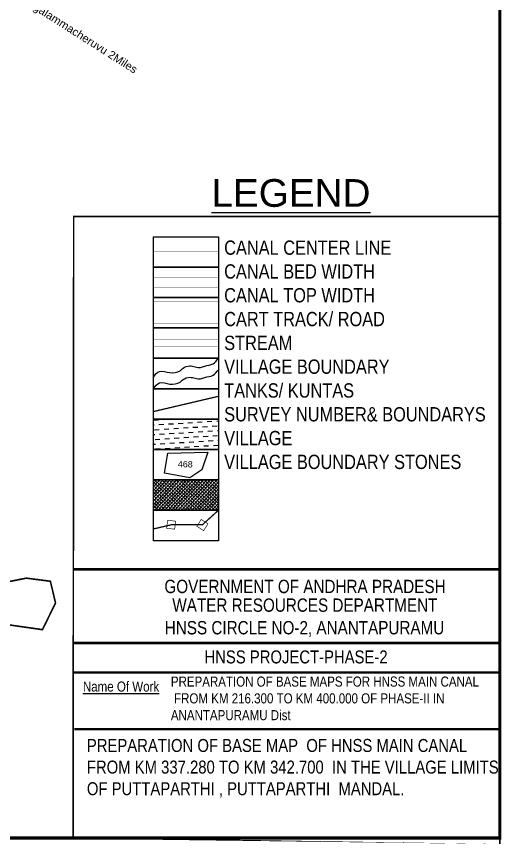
# Model space of a CAD drawing. Header units: feet. Extents: x 799341 to 808000, y 1563100 to 1570804.
# Drawn here: x 806372 to 807903, y 1563406 to 1565996 of the extents above; entities that cross this region are included whole.
import ezdxf
from ezdxf.enums import TextEntityAlignment as Align

# ---------------------------------------------------------------- set-up
doc = ezdxf.new("R2010")
doc.units = ezdxf.units.FT
doc.header["$LTSCALE"] = 15
doc.header["$MEASUREMENT"] = 0
doc.linetypes.add('ACAD_ISO02W100', pattern=[15, 12, -3])
doc.linetypes.add('HIDDEN2', pattern=[0.1875, 0.125, -0.0625])
for name, color, linetype in [('CANAL1', 7, 'Continuous'), ('CSMark', 72, 'Continuous'), ('FRAME 025', 7, 'Continuous'), ('PLOT NO', 7, 'Continuous'), ('ROADS', 6, 'Continuous'), ('TABLE', 7, 'Continuous'), ('tank', 4, 'Continuous'), ('text2', 7, 'Continuous'), ('TITLEBLOCK', 7, 'Continuous'), ('VILLAGE', 30, 'Continuous'), ('VILLAGE STONES', 240, 'Continuous')]:
    doc.layers.add(name, color=color, linetype=linetype)
doc.layers.add('VILLAGE BOUNDRY', color=5, linetype='HIDDEN2', lineweight=100)
doc.styles.add('A', font='arial.ttf')
doc.styles.add('ARIALN', font='ARIALN.TTF')
doc.styles.get("Standard").update_dxf_attribs({"font": 'arial.ttf'})
doc.linetypes.add('DOTS', pattern='A,1e-06,-3,["●",Standard,S=3,R=0,X=-1.25,Y=-1.25],-3', length=6.000001)

msp = doc.modelspace()

# ---------------------------------------------------------------- hatches: boundary and pattern name
at = {"layer": 'tank'}
h = msp.add_hatch(dxfattribs=at)
h.set_pattern_fill('DASH', color=256, scale=121.5050865233713, angle=3.540536199359491, style=0)
h.set_pattern_definition([(3.540536199359491, (33520.94025905302, -132402.6819110471), (14.22120840129349, 16.09708578290969), [15.18813581542142, -15.18813581542142])])
h.paths.add_polyline_path([(806803.8629869393, 1564729.123467518), (807007.8882453478, 1564729.123467518), (807007.8882453478, 1564633.458531728), (806803.8629869393, 1564633.458531728)])
at = {"layer": 'VILLAGE', "linetype": 'Continuous'}
h = msp.add_hatch(dxfattribs=at)
h.set_pattern_fill('SACNCR', color=256, scale=81.61089573577246, angle=1.530319929093559, style=0)
h.set_pattern_definition([(46.53031992909356, (33520.94025905302, -132402.6819110471), (-5.552641114305069, 5.263678017331533), []), (46.53031992909356, (33526.34841864032, -132402.537429498), (-5.552641114305069, 5.263678017331533), [0, -7.651021475228668])])
h.paths.add_polyline_path([(806803.8629869393, 1564537.793595939), (807007.8882453478, 1564537.793595939), (807007.8882453478, 1564442.128660149), (806803.8629869393, 1564442.128660149)])

# ---------------------------------------------------------------- linework, layer by layer
at = {"layer": 'CANAL1', "color": 1, "linetype": 'HIDDEN2', "ltscale": 100, "const_width": 1}
msp.add_lwpolyline([(806803.8629869393, 1565255.28061436), (807007.8882453478, 1565255.28061436)], dxfattribs=at)
at = {"layer": 'CANAL1', "color": 5, "ltscale": 100, "const_width": 1}
for points in [[(807007.8882453478, 1565174.615678571), (806803.8629869393, 1565174.615678571)], [(807007.8882453478, 1565144.615678571), (806803.8629869393, 1565144.615678571)]]:
    msp.add_lwpolyline(points, dxfattribs=at)
at = {"layer": 'CANAL1', "color": 1, "ltscale": 100, "const_width": 1}
for points in [[(807007.8882453478, 1565098.950742781), (806803.8629869393, 1565098.950742781)], [(807007.8882453478, 1565028.950742781), (806803.8629869393, 1565028.950742781)]]:
    msp.add_lwpolyline(points, dxfattribs=at)
at = {"layer": 'CSMark', "color": 5, "const_width": 5}
msp.add_lwpolyline([(806552.4982828965, 1565366.869033949), (807894.1132787095, 1565366.869033949), (807894.113278712, 1563411.19652659), (806550.6759393056, 1563411.309672383)], close=True, dxfattribs=at)
at = {"layer": 'FRAME 025', "lineweight": -3, "const_width": 8.161089573577247}
for points in [[(806550.9171616575, 1564256.134386934), (807894.3545010639, 1564256.134386934)], [(806550.6759393056, 1564024.412302807), (807894.113278712, 1564024.412302807)], [(806550.6759393056, 1563931.737183265), (807894.113278712, 1563931.737183265)], [(806555.0113943192, 1563753.608606079), (807898.4487337257, 1563753.608606079)]]:
    msp.add_lwpolyline(points, dxfattribs=at)
at = {"layer": 'PLOT NO'}
for points in [[(806803.8629869393, 1565303.113082255), (807007.8882453478, 1565303.113082255), (807007.8882453478, 1565207.448146465), (806803.8629869393, 1565207.448146465)], [(806803.8629869393, 1565207.448146465), (807007.8882453478, 1565207.448146465), (807007.8882453478, 1565111.783210676), (806803.8629869393, 1565111.783210676)], [(806803.8629869393, 1565111.783210676), (807007.8882453478, 1565111.783210676), (807007.8882453478, 1565016.118274886), (806803.8629869393, 1565016.118274886)], [(806803.8629869393, 1565016.118274886), (807007.8882453478, 1565016.118274886), (807007.8882453478, 1564920.453339097), (806803.8629869393, 1564920.453339097)], [(806803.8629869393, 1564920.453339097), (807007.8882453478, 1564920.453339097), (807007.8882453478, 1564824.788403308), (806803.8629869393, 1564824.788403308)], [(806803.8629869393, 1564824.788403308), (807007.8882453478, 1564824.788403308), (807007.8882453478, 1564729.123467518), (806803.8629869393, 1564729.123467518)], [(806803.8629869393, 1564729.123467518), (807007.8882453478, 1564729.123467518), (807007.8882453478, 1564633.458531728), (806803.8629869393, 1564633.458531728)], [(806803.8629869393, 1564633.458531728), (807007.8882453478, 1564633.458531728), (807007.8882453478, 1564537.793595939), (806803.8629869393, 1564537.793595939)], [(806803.8629869393, 1564537.793595939), (807007.8882453478, 1564537.793595939), (807007.8882453478, 1564442.128660149), (806803.8629869393, 1564442.128660149)], [(806803.8629869393, 1564442.128660149), (807007.8882453478, 1564442.128660149), (807007.8882453478, 1564346.46372436), (806803.8629869393, 1564346.46372436)]]:
    msp.add_lwpolyline(points, close=True, dxfattribs=at)
msp.add_lwpolyline([(806838.0322245667, 1564559.129430305), (806848.4901218264, 1564622.188772628), (806974.4556866585, 1564624.985798951), (806956.2604783616, 1564569.741443207), (806918.2310775988, 1564544.43265275), (806838.0322245667, 1564559.129430305)], dxfattribs=at)
at = {"layer": 'PLOT NO', "color": 4}
for points in [[(806803.8629869393, 1564861.249577854), (806822.5869542371, 1564879.277975636), (806855.3661689371, 1564875.469010639), (806887.3833052098, 1564881.563085323), (806896.785084573, 1564889.18079089), (806918.3843369134, 1564896.544445763), (806935.4092439605, 1564893.751234689), (806952.1801248653, 1564891.973777538), (806964.8851814443, 1564896.036568802), (806991.3123365376, 1564903.146172981), (807007.8882453478, 1564920.453339097)], [(806803.8629869393, 1564825.424427748), (806822.5869542371, 1564843.45282553), (806855.3661689371, 1564839.643860533), (806887.3833052098, 1564845.737935216), (806896.785084573, 1564853.355640783), (806918.3843369134, 1564860.719295657), (806935.4092439605, 1564857.926084583), (806952.1801248653, 1564856.148627431), (806964.8851814443, 1564860.211418695), (806991.3123365376, 1564867.321022875), (807007.8882453478, 1564884.628188991)]]:
    msp.add_spline(points, degree=3, dxfattribs=at)
at = {"layer": 'ROADS', "linetype": 'DOTS', "ltscale": 0.15, "const_width": 1}
msp.add_lwpolyline([(806803.8629869393, 1564978.285806992), (807007.8882453478, 1564978.285806992)], dxfattribs=at)
at = {"layer": 'ROADS', "linetype": 'HIDDEN2', "ltscale": 10, "const_width": 1}
msp.add_lwpolyline([(806803.8629869393, 1564958.285806992), (807007.8882453478, 1564958.285806992)], dxfattribs=at)
at = {"layer": 'text2', "color": 5, "const_width": 10}
msp.add_lwpolyline([(799346.4329059132, 1570799.35985635), (807894.113278712, 1570799.35985635), (807894.113278712, 1563411.19652659), (799346.4329059132, 1563411.19652659)], close=True, dxfattribs=at)
at = {"layer": 'VILLAGE BOUNDRY', "linetype": 'ACAD_ISO02W100', "ltscale": 2, "const_width": 4}
for points in [[(806803.8629869393, 1564752.976179441), (807007.8882453478, 1564800.865632941)], [(806803.8629869393, 1564383.573453822), (806860.2760912004, 1564396.84984684), (806957.8774344333, 1564396.84984684), (807007.8882453478, 1564442.128660149)]]:
    msp.add_lwpolyline(points, dxfattribs=at)
at = {"layer": 'VILLAGE BOUNDRY', "lineweight": -2, "ltscale": 10, "const_width": 5.020689078760904}
msp.add_lwpolyline([(806261.2767750762, 1564200.624001999), (806403.426480717, 1564228.711936001), (806479.1456774898, 1564218.972482983), (806495.349366131, 1564150.615853861), (806454.3076378914, 1564066.642686883), (806200.4706498418, 1564102.98525851)], dxfattribs=at)
at = {"layer": 'VILLAGE STONES', "const_width": 2.031935306974033}
for points in [[(806848.0653573087, 1564410.809407409), (806873.3102317563, 1564408.01383328), (806870.5146576265, 1564382.768958832), (806845.2697831792, 1564385.564532962)], [(806940.1497577553, 1564392.110047938), (806953.9439234008, 1564413.437024159), (806975.2708996219, 1564399.642858513), (806961.4767339762, 1564378.315882292)]]:
    msp.add_lwpolyline(points, close=True, dxfattribs=at)

# ---------------------------------------------------------------- texts
at = {"layer": 'PLOT NO'}
msp.add_text('Vengalammacheruvu 2Miles', height=25, rotation=327.4745823444913, dxfattribs=at).set_placement((806371.3089920356, 1566052.542580479))
msp.add_text('468', height=20, rotation=358.6877058951246, dxfattribs=at).set_placement((806903.8804025785, 1564587.373327356), align=Align.MIDDLE_CENTER)
at = {"layer": 'TABLE', "extrusion": (0.000201441454039347, 0.004806825185374129, 0.9999884268595202), "style": 'A'}
msp.add_text('%%ULEGEND', height=87.15443580657487, rotation=359.9999445037521, dxfattribs=at).set_placement((807236.4876307604, 1565421.976683134, 7685.360493816399), align=Align.MIDDLE)
at = {"layer": 'TITLEBLOCK', "extrusion": (0.000201441454039347, 0.004806825185374129, 0.9999884268595202), "style": 'ARIALN'}
for s, height, rotation, p in [('GOVERNMENT OF ANDHRA PRADESH ', 41.9008035078725, 359.9999445022776, (806838.0509983841, 1564162.856608446, 7674.86354228492)), ('HNSS PROJECT-PHASE-2', 40.80544786788623, 359.9999445037521, (806964.1785892515, 1563941.642669159, 7675.509165122142))]:
    msp.add_text(s, height=height, rotation=rotation, dxfattribs=at).set_placement(p)
at = {"layer": 'TITLEBLOCK', "extrusion": (0.000201441454039347, 0.00480682518537413, 0.9999884268595203), "style": 'ARIALN'}
for s, p in [('WATER RESOURCES DEPARTMENT  ', (806863.0295878907, 1564104.098915642, 7674.095754871836)), ('HNSS CIRCLE NO-2, ANANTAPURAMU', (806839.3231376265, 1564033.031995566, 7673.749369091744))]:
    msp.add_text(s, height=41.9008035078725, rotation=359.9999445022776, dxfattribs=at).set_placement(p)
at = {"layer": 'TITLEBLOCK', "extrusion": (0.000201441454039347, 0.004806825185374129, 0.9999884268595203), "style": 'ARIALN'}
msp.add_text('%%UName Of Work', height=31.6842403007268, rotation=359.9999445018158, dxfattribs=at).set_placement((806581.5828372209, 1563852.962999681, 7676.063461473039))
at = {"layer": 'TITLEBLOCK', "extrusion": (0.000201441454039347, 0.004806825185374129, 0.9999884268595202), "attachment_point": 1, "text_direction": (0.9999999797106701, -9.68581058427952e-07, -0.0002014391254357059), "style": 'ARIALN'}
for s, insert, char_height, width in [('CANAL CENTER LINE \\PCANAL BED WIDTH {\\H1.5288x; }\\PCANAL TOP WIDTH {\\H1.3525x; }\\PCART TRACK/ ROAD{\\H1.4113x; }\\PSTREAM {\\H1.3917x; }\\PVILLAGE BOUNDARY{\\H1.3982x; }\\PTANKS/ KUNTAS{\\H1.3961x; }\\PSURVEY NUMBER& BOUNDARYS{\\H1.3968x; }\\PVILLAGE{\\H1.3966x; }\\PVILLAGE BOUNDARY STONES{\\H1.3966x; }', (807026.2588143981, 1565291.214476065), 44.9339339244059, 942.0809728227935), ('PREPARATION OF BASE MAP  OF HNSS MAIN CANAL   FROM KM {\\C1;337.280} TO KM {\\C1;342.700\\C0;  IN THE VILLAGE LIMITS  OF\\C1; PUTTAPARTHI , \\C0;PUTTAPARTHI  MANDAL.}', (806594.0247202902, 1563722.602986321, -4.731504030798533), 40.80544786788623, 1306.132887290575)]:
    msp.add_mtext(s, dxfattribs=dict(at, insert=insert, char_height=char_height, width=width))
at = {"layer": 'TITLEBLOCK', "extrusion": (0.000201441454039347, 0.004806825185374129, 0.9999884268595203), "insert": (806858.3921494018, 1563919.115920636, -3.673874899769453), "char_height": 31.6842403007268, "width": 1022.727941766023, "attachment_point": 1, "text_direction": (0.9999999797106702, -9.685810584279522e-07, -0.0002014391254357059), "style": 'ARIALN'}
msp.add_mtext('PREPARATION OF BASE MAPS FOR HNSS MAIN CANAL\\P FROM KM 216.300 TO KM 400.000 OF PHASE-II IN ANANTAPURAMU Dist', dxfattribs=at)

doc.saveas('drawing.dxf')
